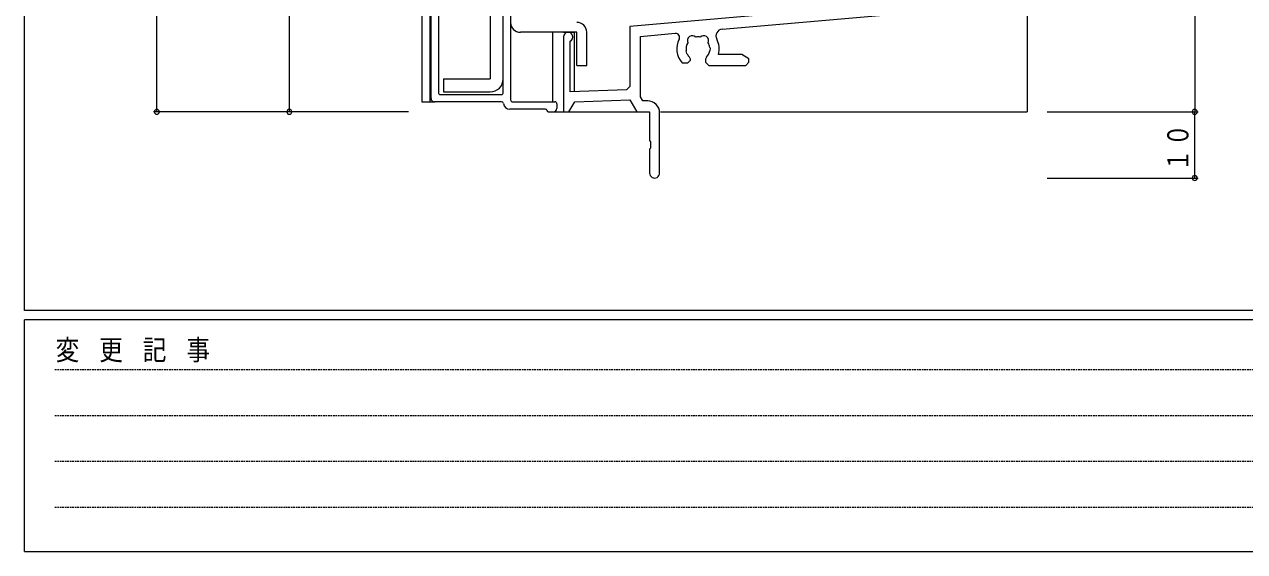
# Model space of a CAD drawing. Units: millimetres on the paper. Extents: x -397 to 397, y -282 to 282.
# Drawn here: x -393.9 to -209.7, y -282.1 to -202.5 of the extents above; entities that cross this region are included whole.
import ezdxf

# ---------------------------------------------------------------- set-up
doc = ezdxf.new("R2010")
doc.units = ezdxf.units.MM
doc.linetypes.add('USER1', pattern=[0.375, 0.25, -0.125])
for name, color, linetype, lineweight in [('0-1_YKK_ZWAK', 7, 'Continuous', 18), ('0-3_YKK_11', 7, 'Continuous', 18), ('0-4_YKK_12', 2, 'Continuous', 18), ('0-6_YKK_13', 4, 'Continuous', 18), ('0-7_YKK_D', 6, 'Continuous', 18)]:
    doc.layers.add(name, color=color, linetype=linetype, lineweight=lineweight)
doc.styles.add('ＭＳ ゴシック', font='')
doc.styles.get('ＭＳ ゴシック').set_extended_font_data('MS Gothic')

msp = doc.modelspace()

# ---------------------------------------------------------------- linework, layer by layer
at = {"layer": '0-1_YKK_ZWAK'}
for p, q in [((-393.908, -245.7), (-393.908, 279.3)), ((376.092, -245.7), (-393.908, -245.7)), ((-393.908, -282.1), (-393.908, -247.1)), ((338.292, -247.1), (-393.908, -247.1)), ((-393.908, -282.1), (338.292, -282.1))]:
    msp.add_line(p, q, dxfattribs=at)
at = {"layer": '0-1_YKK_ZWAK', "linetype": 'USER1'}
for p, q in [((-389.31, -254.612), (-141.117, -254.612)), ((-389.31, -261.541), (-141.117, -261.541)), ((-389.31, -268.47), (-141.117, -268.47)), ((-389.31, -275.398), (-141.117, -275.398))]:
    msp.add_line(p, q, dxfattribs=at)
at = {"layer": '0-3_YKK_11'}
for p, q in [((-320.508, -171.2), (-320.508, -213.9)), ((-332.508, -213.7), (-332.508, -178.7)), ((-331.408, -179.6), (-331.408, -212.8)), ((-321.608, -212.8), (-321.608, -184.875)), ((-262.632, -199.337), (-302.506, -202.825)), ((-288.58, -203.243), (-262.49, -200.96)), ((-312.506, -204.4), (-312.506, -215.7)), ((-302.506, -202.825), (-302.506, -211.903)), ((-300.877, -213.445), (-300.876, -204.319)), ((-300.876, -204.319), (-295.636, -203.86)), ((-311.506, -212.7), (-311.507, -205.033)), ((-290.364, -206.119), (-290.434, -206.513)), ((-290.417, -206.004), (-290.364, -206.119)), ((-293.91, -206.906), (-293.979, -206.513)), ((-293.821, -206.996), (-293.91, -206.906)), ((-293.757, -208.3), (-293.357, -207.9)), ((-293.357, -207.761), (-293.475, -207.477)), ((-293.357, -207.9), (-293.357, -207.761)), ((-290.938, -207.477), (-291.057, -207.761)), ((-291.057, -207.761), (-291.057, -208.2)), ((-285.598, -207.07), (-289.127, -207.07)), ((-284.507, -207.7), (-285.598, -207.07)), ((-284.507, -208.2), (-284.507, -207.7)), ((-294.621, -208.3), (-293.757, -208.3)), ((-291.057, -208.2), (-290.557, -208.7)), ((-290.557, -208.7), (-285.007, -208.7)), ((-285.007, -208.7), (-284.507, -208.2)), ((-331.108, -213.1), (-321.908, -213.1)), ((-302.989, -212.403), (-311.506, -212.7)), ((-302.506, -211.903), (-302.989, -212.403)), ((-300.515, -214.07), (-300.877, -213.445)), ((-321.893, -214.2), (-332.008, -214.2)), ((-315.208, -215.3), (-320.608, -215.3)), ((-320.208, -214.2), (-313.808, -214.2)), ((-313.508, -214.5), (-313.508, -215.2)), ((-311.707, -215.7), (-310.827, -214.177)), ((-310.827, -214.177), (-302.507, -213.887)), ((-302.507, -213.887), (-301.46, -215.7)), ((-299.806, -214.07), (-300.515, -214.07)), ((-314.808, -215.7), (-314.008, -215.7)), ((-312.506, -215.7), (-311.707, -215.7)), ((-301.46, -215.7), (-299.507, -215.7)), ((-299.507, -215.7), (-299.507, -220.029)), ((-298.007, -224.95), (-298.007, -215.87)), ((-299.507, -220.029), (-299.364, -220.221)), ((-299.364, -220.221), (-299.364, -221.179)), ((-299.507, -221.371), (-299.507, -224.95)), ((-299.364, -221.179), (-299.506, -221.371))]:
    msp.add_line(p, q, dxfattribs=at)
for centre, radius, start, end in [((-311.806, -204.4), 0.7, 295.33019, 179.99976), ((-295.584, -204.458), 0.6, 332.71546, 95), ((-293.067, -204.971), 0.75, 45.95278, 204.04722), ((-292.207, -206.2), 1.8, 79.14685, 100.85315), ((-291.346, -204.971), 0.75, 335.95278, 134.04722), ((-288.492, -204.239), 1, 95, 207.83118), ((-292.207, -206.2), 3.2, 152.71546, 221.0145), ((-292.207, -206.2), 1.8, 149.14685, 190), ((-292.207, -206.2), 1.8, 6.2602, 30.85315), ((-292.207, -206.2), 3.2, 344.22413, 27.83118), ((-292.207, -206.2), 1.8, 206.2602, 225.20717), ((-292.207, -206.2), 1.8, 314.79283, 349.99966), ((-332.008, -213.7), 0.5, 180, 270), ((-331.108, -212.8), 0.3, 180, 270), ((-321.908, -212.8), 0.3, 270, 0), ((-321.892, -214.5), 0.299, 8.83182, 90.19234), ((-320.608, -214.3), 1, 188.85977, 270), ((-320.208, -213.9), 0.3, 180, 270), ((-315.208, -215.5), 0.2, 0, 90), ((-314.808, -215.5), 0.2, 180, 270), ((-314.008, -215.2), 0.5, 270, 0), ((-313.808, -214.5), 0.3, 0, 90), ((-299.807, -215.87), 1.8, 359.99972, 90), ((-298.757, -224.95), 0.75, 179.99942, 0)]:
    msp.add_arc(centre, radius, start, end, dxfattribs=at)
at = {"layer": '0-4_YKK_12'}
for p, q in [((-333.908, -74.439), (-333.908, -214.196)), ((-332.708, -74.439), (-332.708, -214.196)), ((-242.506, -200.4), (-242.506, -215.7)), ((-314.108, -214.2), (-314.108, -203.7)), ((-312.506, -203.7), (-310.856, -203.7)), ((-310.856, -212.677), (-310.856, -203.7)), ((-333.908, -214.196), (-331.944, -214.196)), ((-314.008, -215.7), (-310.856, -215.7)), ((-311.88, -215.7), (-299.506, -215.7)), ((-297.857, -215.7), (-242.506, -215.7))]:
    msp.add_line(p, q, dxfattribs=at)
at = {"layer": '0-6_YKK_13'}
for p, q in [((-323.608, -187.704), (-323.608, -210.704)), ((-321.608, -210.704), (-321.608, -187.504)), ((-310.506, -203.7), (-319.008, -203.7)), ((-310.506, -208.7), (-310.506, -203.7)), ((-309.006, -208.7), (-309.006, -203.7)), ((-310.506, -208.7), (-309.006, -208.7)), ((-330.608, -210.704), (-330.608, -212.704)), ((-330.608, -210.704), (-323.608, -210.704)), ((-330.608, -212.704), (-323.608, -212.704))]:
    msp.add_line(p, q, dxfattribs=at)
for centre, radius, start, end in [((-319.008, -202.2), 1.5, 180, 270), ((-310.506, -203.7), 1.5, 0, 90), ((-323.608, -210.704), 2, 270, 0)]:
    msp.add_arc(centre, radius, start, end, dxfattribs=at)
at = {"layer": '0-7_YKK_D'}
for p, q in [((-373.908, -215.7), (-373.908, 204.3)), ((-217.207, -155.7), (-217.207, -215.7)), ((-353.908, -215.7), (-353.908, -170.7)), ((-335.908, -215.7), (-374.408, -215.7)), ((-239.506, -215.7), (-216.707, -215.7)), ((-239.506, -215.7), (-216.707, -215.7)), ((-217.207, -225.7), (-217.207, -215.7)), ((-239.506, -225.7), (-216.707, -225.7))]:
    msp.add_line(p, q, dxfattribs=at)
for centre, start, end in [((-373.908, -215.7), 0, 180), ((-353.908, -215.7), 0, 180), ((-217.207, -215.7), 0, 180), ((-217.207, -215.7), 0, 180), ((-373.908, -215.7), 180, 0), ((-353.908, -215.7), 180, 0), ((-217.207, -215.7), 180, 0), ((-217.207, -215.7), 180, 0), ((-217.207, -225.7), 0, 180), ((-217.207, -225.7), 180, 0)]:
    msp.add_arc(centre, 0.375, start, end, dxfattribs=at)

# ---------------------------------------------------------------- texts
at = {"layer": '0-1_YKK_ZWAK', "insert": (-389.194, -253.547), "char_height": 3.079, "attachment_point": 7, "style": 'ＭＳ ゴシック'}
msp.add_mtext('\\T1.23;\\W0.85;変\\~更\\~記\\~事', dxfattribs=at)
at = {"layer": '0-7_YKK_D', "color": 7, "insert": (-218.107, -224.682), "char_height": 3.189, "attachment_point": 7, "rotation": 90, "style": 'ＭＳ ゴシック'}
msp.add_mtext('\\T1.17;\\W0.75;１０', dxfattribs=at)

doc.saveas('drawing.dxf')
